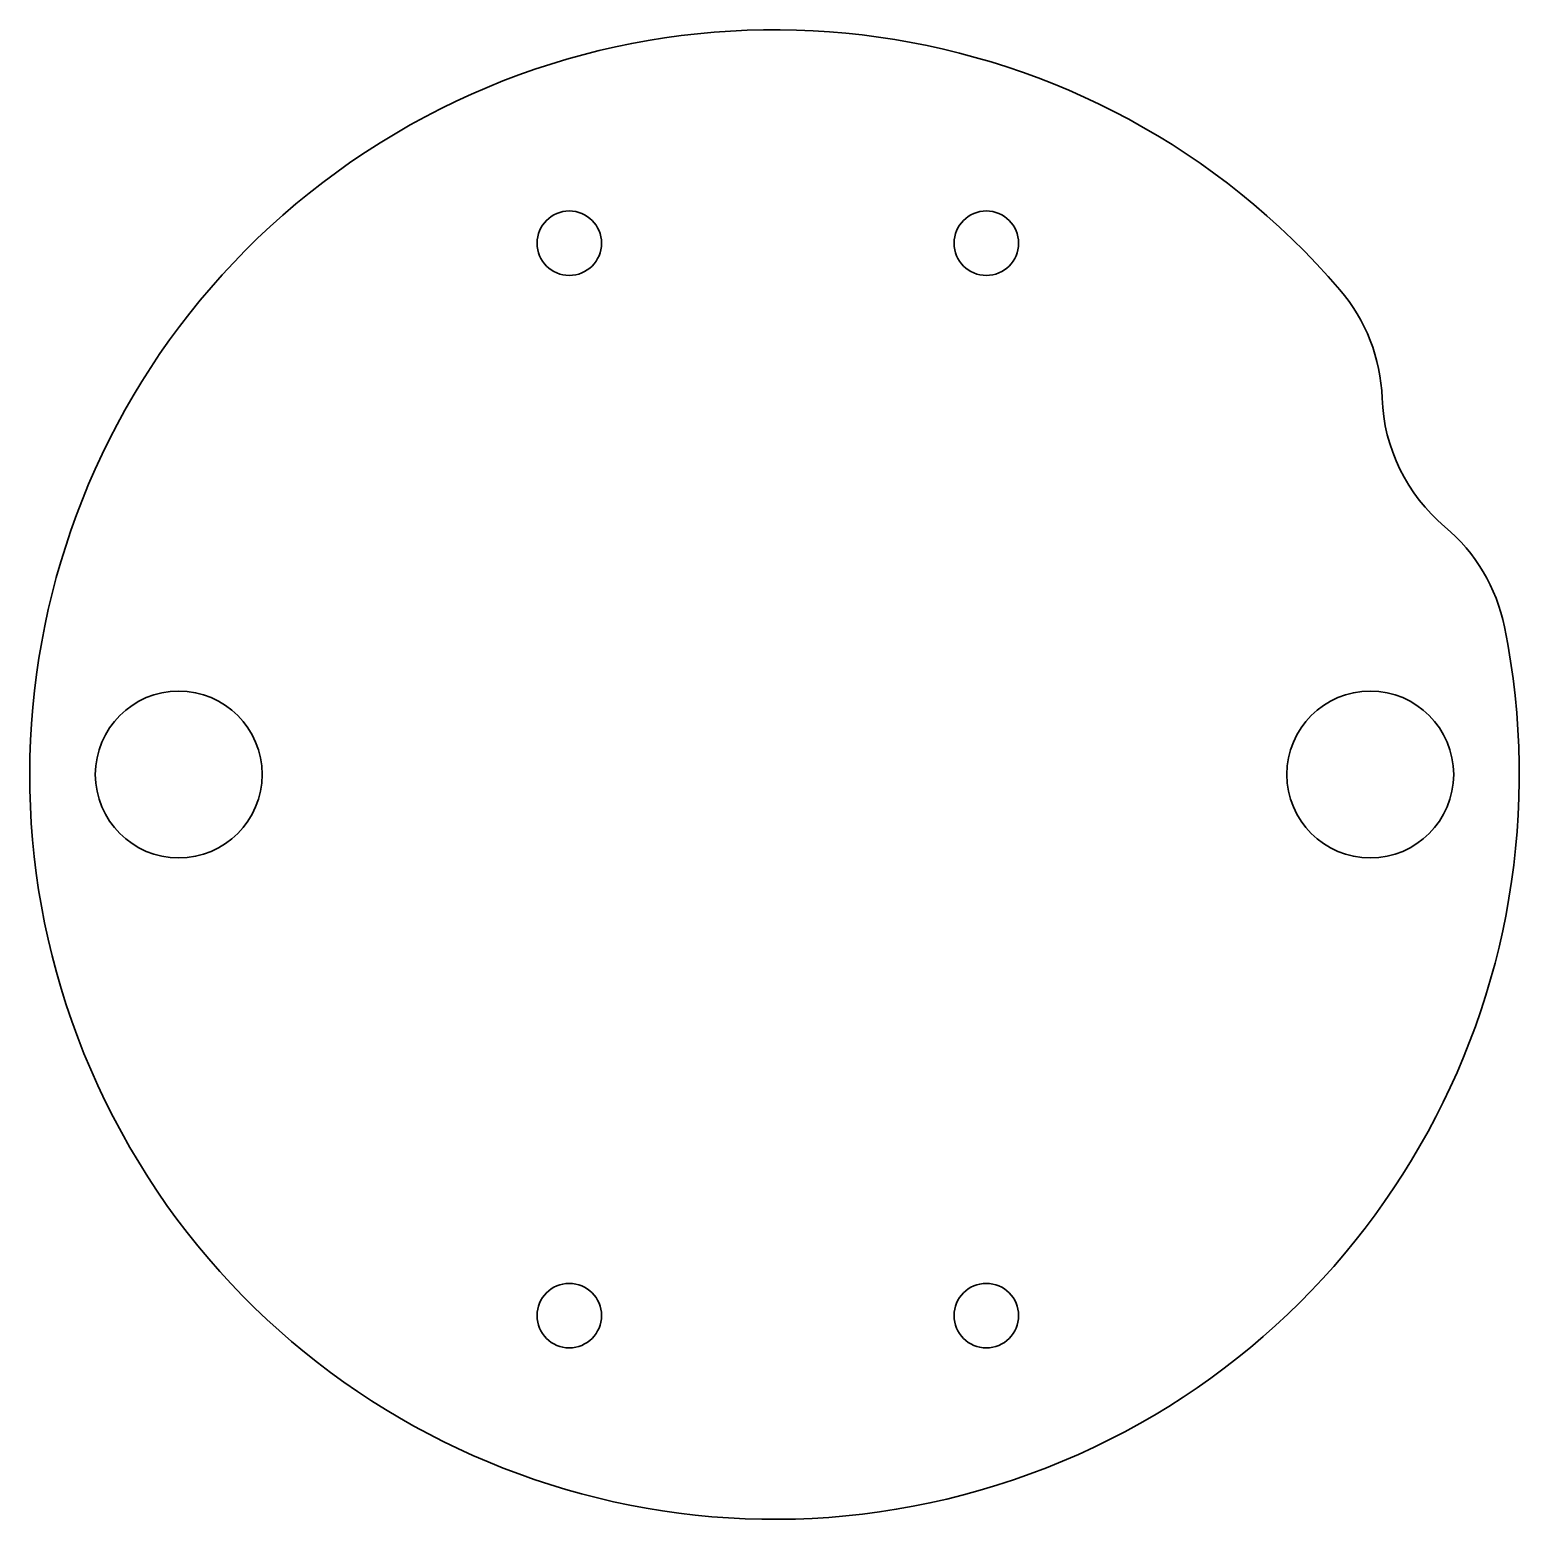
# Model space of a CAD drawing. Header units: millimetres. Extents: x -31.8 to 31.8, y -31.8 to 31.8.
import ezdxf

# ---------------------------------------------------------------- set-up
doc = ezdxf.new("R2010")
doc.units = ezdxf.units.MM
doc.layers.add('1', color=7, linetype='Continuous', true_color=0xffffff)

msp = doc.modelspace()

# ---------------------------------------------------------------- linework, layer by layer
at = {"layer": '1', "color": 252, "linetype": 'Continuous', "lineweight": 35}
for centre, radius in [((-8.748888, 22.650014), 1.375), ((-8.748888, 22.650014), 1.375), ((9.031112, 22.650014), 1.375), ((9.031112, 22.650014), 1.375), ((-25.4, 0), 3.556), ((-25.4, 0), 3.556), ((25.4, 0), 3.556), ((25.4, 0), 3.556), ((-8.748888, -23.069986), 1.375), ((-8.748888, -23.069986), 1.375), ((9.031112, -23.069986), 1.375), ((9.031112, -23.069986), 1.375)]:
    msp.add_circle(centre, radius, dxfattribs=at)
for centre, radius, start, end in [((0, 0), 31.75, 40.611588, 11.43887), ((0, 0), 31.75, 40.611588, 11.43887), ((18.409137, 15.784998), 7.5, 1.99995, 40.611588), ((18.409137, 15.784998), 7.5, 1.99995, 40.611588), ((33.4, 16.308478), 7.5, 181.99995, 230.050507), ((33.4, 16.308478), 7.5, 181.99995, 230.050507), ((23.768319, 4.809316), 7.5, 11.43887, 50.050507), ((23.768319, 4.809316), 7.5, 11.43887, 50.050507)]:
    msp.add_arc(centre, radius, start, end, dxfattribs=at)

doc.saveas('drawing.dxf')
